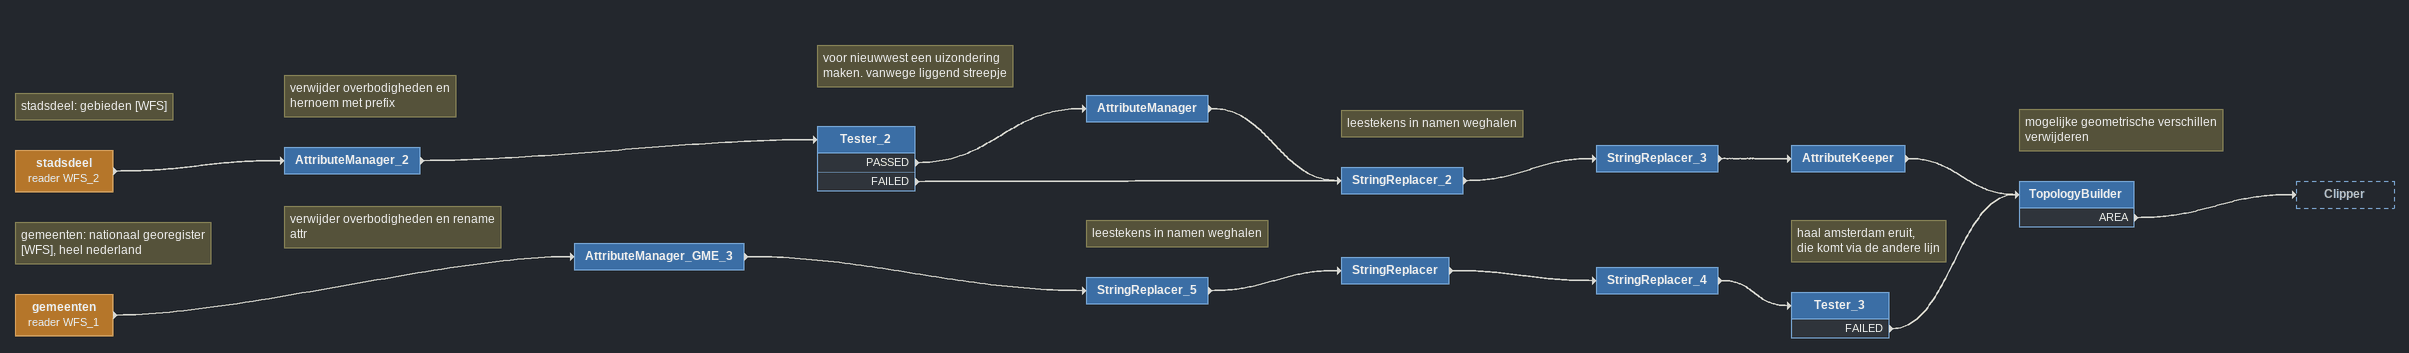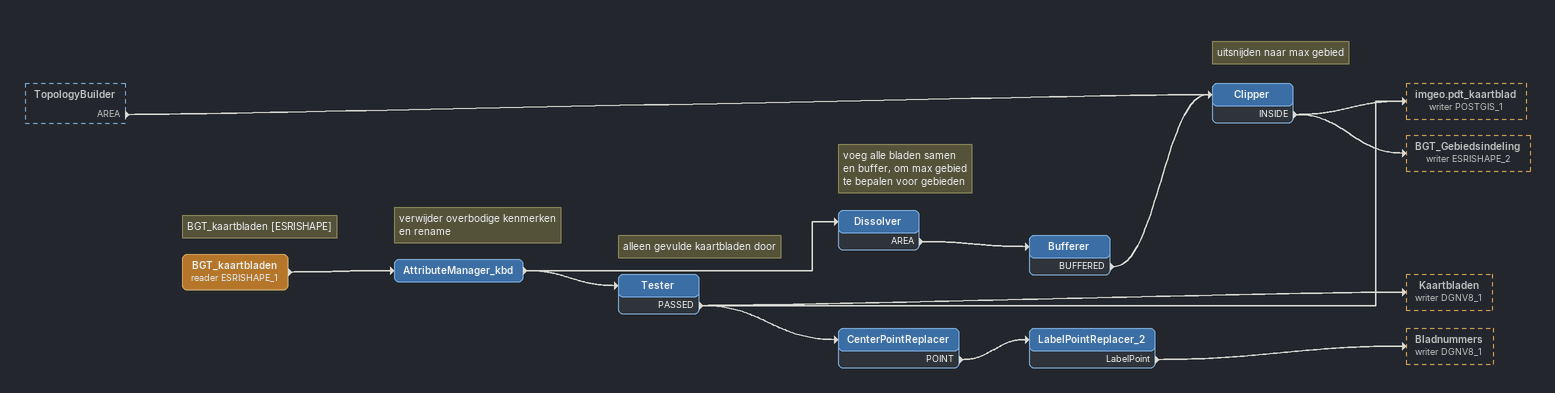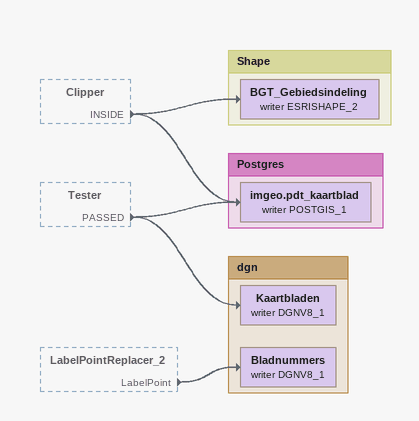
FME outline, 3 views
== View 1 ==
Note: stadsdeel: gebieden [WFS]
stadsdeel (reader WFS_2)
    -> AttributeManager_2
Note: verwijder overbodigheden en hernoem met prefix
AttributeManager_2
    -> Tester_2
Note: voor nieuwwest een uizondering maken. vanwege liggend streepje
Tester_2
    PASSED -> AttributeManager
    FAILED -> StringReplacer_2
AttributeManager
    -> StringReplacer_2
Note: leestekens in namen weghalen
StringReplacer_2
    -> StringReplacer_3
StringReplacer_3
    -> AttributeKeeper
AttributeKeeper
    -> TopologyBuilder
Note: gemeenten: nationaal georegister [WFS], heel nederland
gemeenten (reader WFS_1)
    -> AttributeManager_GME_3
Note: verwijder overbodigheden en rename attr
AttributeManager_GME_3
    -> StringReplacer_5
Note: leestekens in namen weghalen
StringReplacer_5
    -> StringReplacer
StringReplacer
    -> StringReplacer_4
StringReplacer_4
    -> Tester_3
Note: haal amsterdam eruit, / die komt via de andere lijn
Tester_3
    FAILED -> TopologyBuilder
Note: mogelijke geometrische verschillen verwijderen
TopologyBuilder
    AREA -> Clipper

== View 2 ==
TopologyBuilder [outside]
    AREA -> Clipper
Note: BGT_kaartbladen [ESRISHAPE]
BGT_kaartbladen (reader ESRISHAPE_1)
    -> AttributeManager_kbd
Note: verwijder overbodige kenmerken en rename
AttributeManager_kbd
    -> Tester
    -> Dissolver
Note: voeg alle bladen samen / en buffer, om max gebied / te bepalen voor gebieden
Dissolver
    AREA -> Bufferer
Bufferer
    BUFFERED -> Clipper
Note: uitsnijden naar max gebied
Clipper
    INSIDE -> imgeo.pdt_kaartblad (writer POSTGIS_1)
    INSIDE -> BGT_Gebiedsindeling (writer ESRISHAPE_2)
Note: alleen gevulde kaartbladen door
Tester
    PASSED -> Kaartbladen (writer DGNV8_1)
    PASSED -> CenterPointReplacer
    PASSED -> imgeo.pdt_kaartblad (writer POSTGIS_1)
CenterPointReplacer
    POINT -> LabelPointReplacer_2
LabelPointReplacer_2
    LabelPoint -> Bladnummers (writer DGNV8_1)

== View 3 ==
Clipper [outside]
    INSIDE -> imgeo.pdt_kaartblad (writer POSTGIS_1)
    INSIDE -> BGT_Gebiedsindeling (writer ESRISHAPE_2)
Tester [outside]
    PASSED -> Kaartbladen (writer DGNV8_1)
    PASSED -> imgeo.pdt_kaartblad (writer POSTGIS_1)
LabelPointReplacer_2 [outside]
    LabelPoint -> Bladnummers (writer DGNV8_1)

Bookmark: Shape
BGT_Gebiedsindeling (writer ESRISHAPE_2)

Bookmark: Postgres
imgeo.pdt_kaartblad (writer POSTGIS_1)

Bookmark: dgn
Kaartbladen (writer DGNV8_1)
Bladnummers (writer DGNV8_1)
